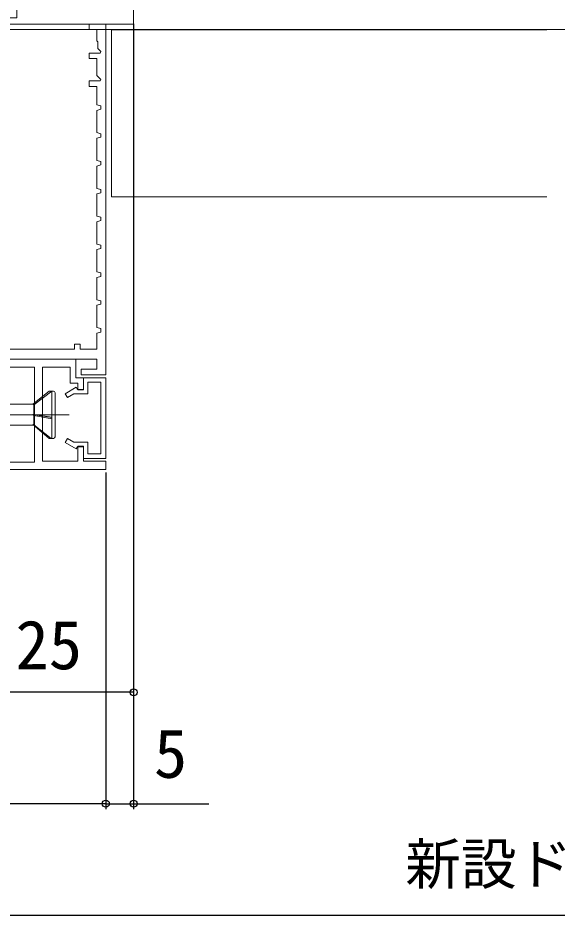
# Model space of a CAD drawing. Units: millimetres, scale not verified. Extents: x -525 to 525, y -783 to 779.
# Drawn here: x -187.9 to -91, y -515.4 to -354.3 of the extents above; entities that cross this region are included whole.
import ezdxf
from ezdxf.enums import TextEntityAlignment as Align

# ---------------------------------------------------------------- set-up
doc = ezdxf.new("R2010")
doc.units = ezdxf.units.MM
doc.header["$LTSCALE"] = 4
for name, color, linetype, lineweight in [('0-2_YKK_11', 30, 'Continuous', 18), ('0-4_YKK_12', 2, 'Continuous', 18), ('0-5_YKK_13', 4, 'Continuous', 18)]:
    doc.layers.add(name, color=color, linetype=linetype, lineweight=lineweight)
doc.layers.add('0-6_YKK_D', color=6, linetype='Continuous')
doc.styles.add('ＭＳ ゴシック', font='')
doc.styles.get('ＭＳ ゴシック').set_extended_font_data('MS Gothic')

msp = doc.modelspace()

# ---------------------------------------------------------------- linework, layer by layer
at = {"layer": '0-2_YKK_11'}
msp.add_line((-172.1, -435.418), (-227.1, -435.418), dxfattribs=at)
at = {"layer": '0-2_YKK_11', "color": 211}
msp.add_lwpolyline([(-167.1, -329.918), (-167.1, -355.418), (-192.1, -355.418), (-192.1, -354.318), (-188.1, -354.318), (-188.1, -351.718), (-190.188, -351.718), (-191.14, -351.168), (-191.02, -350.718), (-188.4, -350.718)], dxfattribs=at)
at = {"layer": '0-2_YKK_11'}
for points in [[(-172.1, -418.418), (-172.1, -355.418), (-175.1, -355.418), (-175.1, -356.418), (-173.7, -356.418), (-173.7, -358.418), (-173.5, -358.618), (-173.5, -359.835), (-172.976, -360.359), (-173.083, -360.618), (-175.1, -360.618), (-175.1, -361.618), (-173.7, -361.618), (-173.7, -364.635), (-172.976, -365.359), (-173.083, -365.618), (-175.1, -365.618), (-175.1, -366.618), (-173.7, -366.618), (-173.7, -369.918), (-173, -370.115), (-173, -370.721), (-173.7, -370.918), (-173.7, -374.918), (-173, -375.115), (-173, -375.721), (-173.7, -375.918), (-173.7, -379.918), (-173, -380.115), (-173, -380.721), (-173.7, -380.918), (-173.7, -384.918), (-173, -385.115), (-173, -385.721), (-173.7, -385.918), (-173.7, -389.918), (-173, -390.115), (-173, -390.721), (-173.7, -390.918), (-173.7, -394.918)], [(-173.7, -394.918), (-173, -395.115), (-173, -395.721), (-173.7, -395.918), (-173.7, -399.918), (-173, -400.115), (-173, -400.721), (-173.7, -400.918), (-173.7, -404.918), (-173, -405.115), (-173, -405.721), (-173.7, -405.918), (-173.7, -409.918), (-173, -410.115), (-173, -410.721), (-173.7, -410.918), (-173.7, -413.818), (-176.7, -413.818), (-176.7, -412.918), (-177.7, -412.918), (-177.7, -413.818), (-195.7, -413.818)], [(-227.1, -418.418), (-193.2, -418.418), (-193.2, -417.418), (-194.9, -417.269), (-194.9, -415.618), (-173.7, -415.618), (-173.7, -417.418), (-176.5, -417.418), (-176.5, -418.418), (-172.1, -418.418)], [(-194.2, -415.618), (-190.358, -415.618), (-190.175, -415.738), (-189.625, -415.738), (-189.442, -415.618), (-177.5, -415.618), (-177.5, -418.918), (-176.1, -418.918), (-176.1, -421.118), (-177.1, -421.118), (-177.1, -419.918), (-178.5, -419.918), (-178.5, -417.018), (-183.5, -417.018), (-183.5, -433.918), (-177.1, -433.918), (-177.1, -431.218), (-176.1, -431.218), (-176.1, -433.918), (-172.1, -433.918), (-172.1, -435.418)], [(-227.1, -434.785), (-226.6, -434.118), (-222.6, -434.118), (-222.1, -434.785), (-221.6, -434.118), (-217.6, -434.118), (-217.1, -434.785), (-216.6, -434.118), (-212.6, -434.118), (-212.1, -434.785), (-211.6, -434.118), (-207.6, -434.118), (-207.1, -434.785), (-206.6, -434.118), (-202.6, -434.118), (-202.1, -434.785), (-201.6, -434.118), (-184.9, -434.118), (-184.9, -417.018), (-194.2, -417.018)]]:
    msp.add_lwpolyline(points, dxfattribs=at)
msp.add_lwpolyline([(-172.1, -433.418), (-172.1, -418.918), (-176.1, -418.918), (-176.1, -421.018), (-177.2, -421.018), (-177.415, -420.645), (-179.4, -421.79), (-179, -422.483), (-177.848, -421.818), (-175.3, -421.818), (-175.3, -419.718), (-173, -419.718), (-173, -432.618), (-175.3, -432.618), (-175.3, -430.518), (-177.848, -430.518), (-179, -429.853), (-179.4, -430.545), (-177.415, -431.691), (-177.2, -431.318), (-176.1, -431.318), (-176.1, -433.418)], close=True, dxfattribs=at)
at = {"layer": '0-4_YKK_12'}
msp.add_line((-407.369, -356.42), (390.609, -356.42), dxfattribs=at)
at = {"layer": '0-5_YKK_13'}
for p, q in [((-171.1, -356.425), (-171.1, -386.425)), ((-92.85, -356.425), (-171.1, -356.425)), ((-92.85, -386.425), (-171.1, -386.425)), ((-182.289, -421.318), (-185.218, -423.668)), ((-181.808, -421.318), (-185.046, -423.818)), ((-181.502, -421.318), (-182.289, -421.318)), ((-181.802, -429.818), (-181.802, -421.318)), ((-181.202, -421.613), (-181.202, -429.518)), ((-185.218, -423.668), (-230.202, -423.668)), ((-185.218, -423.668), (-185.046, -423.818)), ((-185.046, -423.818), (-185.046, -425.521)), ((-178.702, -425.568), (-300.85, -425.568)), ((-185.218, -425.512), (-181.802, -426.088)), ((-185.046, -425.737), (-185.218, -425.512)), ((-185.046, -425.521), (-185.218, -425.512)), ((-181.802, -426.006), (-185.046, -425.521)), ((-181.802, -426.336), (-185.046, -425.737)), ((-185.046, -425.737), (-185.046, -427.36)), ((-230.202, -427.468), (-185.081, -427.468)), ((-182.281, -429.818), (-185.218, -427.353)), ((-185.046, -427.36), (-185.218, -427.353)), ((-181.888, -429.818), (-185.046, -427.36)), ((-182.281, -429.818), (-181.502, -429.818))]:
    msp.add_line(p, q, dxfattribs=at)
for centre, start, end in [((-181.502, -421.618), 0, 90), ((-181.502, -429.518), 270, 0)]:
    msp.add_arc(centre, 0.3, start, end, dxfattribs=at)
at = {"layer": '0-6_YKK_D'}
for p, q in [((-167.1, -355.358), (-167.1, -496.417)), ((-167.1, -355.918), (-167.1, -476.418)), ((-172.1, -435.918), (-172.1, -496.418)), ((-172.1, -435.918), (-172.1, -496.417)), ((-167.1, -475.418), (-192.1, -475.418)), ((-172.1, -495.418), (-227.098, -495.418)), ((-206.6, -515.418), (202.4, -515.418))]:
    msp.add_line(p, q, dxfattribs=at)
msp.add_lwpolyline([(-172.1, -495.417), (-167.1, -495.417), (-153.595, -495.417)], dxfattribs=at)
for centre in [(-167.1, -475.418), (-172.1, -495.417), (-172.1, -495.418), (-167.1, -495.417)]:
    msp.add_circle(centre, 0.637, dxfattribs=at)

# ---------------------------------------------------------------- texts
at = {"layer": '0-6_YKK_D', "style": 'ＭＳ ゴシック'}
for s, height, p in [('25', 8.798, (-188.327, -473.918)), ('5', 8.798, (-163.436, -493.417)), ('新設ドア枠W＝既設ドア枠開口幅－20', 7.331, (-118.265, -512.111))]:
    msp.add_text(s, height=height, dxfattribs=at).set_placement(p, align=Align.BOTTOM_LEFT)

doc.saveas('drawing.dxf')
